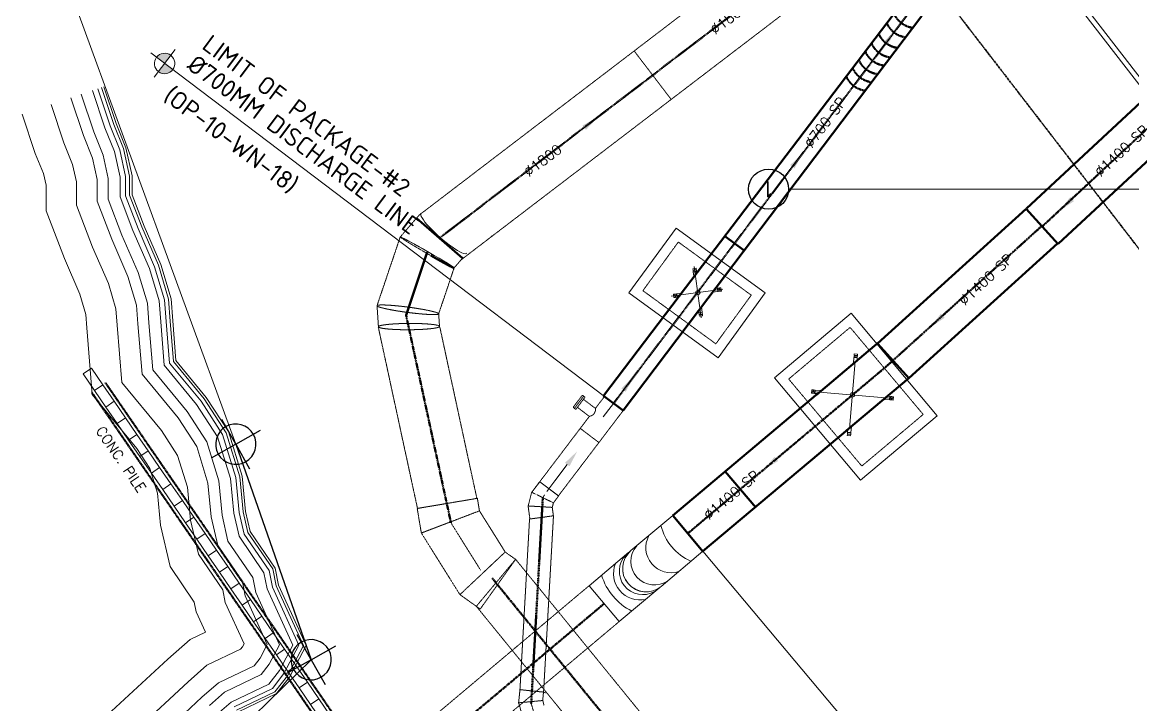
# Model space of a CAD drawing. Header units: inches. Extents: x 0 to 235202, y 0 to 184293.
# Drawn here: x 105943 to 139176, y 105521 to 125933 of the extents above; entities that cross this region are included whole.
import ezdxf
from ezdxf.enums import TextEntityAlignment as Align

# ---------------------------------------------------------------- set-up
doc = ezdxf.new("R2010")
doc.units = ezdxf.units.IN
doc.header["$MEASUREMENT"] = 0
for name, pattern in [('CENTER', [2, 1.25, -0.25, 0.25, -0.25]), ('CENTER2', [1.125, 0.75, -0.125, 0.125, -0.125]), ('HIDDEN', [0.375, 0.25, -0.125]), ('PHANTOM2', [1.25, 0.625, -0.125, 0.125, -0.125, 0.125, -0.125])]:
    doc.linetypes.add(name, pattern=pattern)
for name, color, linetype, lineweight in [('.5', 8, 'Continuous', 0), ('DIM', 251, 'Continuous', 0), ('hid', 8, 'HIDDEN', 0)]:
    doc.layers.add(name, color=color, linetype=linetype, lineweight=lineweight)
for name, color, linetype in [('EDGE OF CHANNEL', 240, 'Continuous'), ('GRID_TXT45', 4, 'Continuous'), ('M-X-BKGD', 8, 'Continuous'), ('PV-13AEE3', 7, 'Continuous'), ('WINDOW ELEV', 3, 'Continuous')]:
    doc.layers.add(name, color=color, linetype=linetype)
doc.styles.add('ISO', font='isocpeur.ttf')
doc.styles.add('SIMPLEX', font='simplex.shx')
doc.styles.get("Standard").update_dxf_attribs({"font": 'arial.ttf'})
doc.linetypes.add('FENCE_LINE', pattern='A,0.5,-0.1,["X",Standard,S=0.1,R=0,X=-0.02,Y=-0.05],-0.1', length=0.7)

# ---------------------------------------------------------------- blocks, each defined once
blk = doc.blocks.new('FLOOR PLAN REV 2')
at = {"layer": 'DIM'}
h = blk.add_hatch(color=8, dxfattribs=at)
edge = h.paths.add_edge_path()
edge.add_line((35974, 224343), (35730, 224527))
edge.add_line((35730, 224527), (35546, 224283))
edge.add_ellipse((35730, 224527), major_axis=(184, 244), ratio=1, start_angle=179.9981, end_angle=269.9981)
edge = h.paths.add_edge_path()
edge.add_ellipse((35730, 224527), major_axis=(184, 244), ratio=1, start_angle=0.0038, end_angle=90.0038)
edge.add_line((35487, 224711), (35730, 224527))
edge.add_line((35730, 224527), (35915, 224771))
at = {"layer": '.5', "color": 8, "linetype": 'CENTER', "ltscale": 10}
blk.add_line((118917, 220768), (54403, 220768), dxfattribs=at)
at = {"color": 8, "extrusion": (-2.00606e-06, 4.08641e-06, 1)}
for p, q in [((37860, 213141, 0), (37445, 213883, 0)), ((37860, 213141, 0), (37445, 213883, 0)), ((37860, 213141, 0), (38602, 213556, 0)), ((37860, 213141, 0), (38602, 213556, 0)), ((37860, 213141, 0), (37118, 212727, 0)), ((37860, 213141, 0), (37118, 212727, 0)), ((37860, 213141, 0), (38274, 212400, 0)), ((37860, 213141, 0), (38274, 212400, 0)), ((40115, 206695, 0), (39701, 207436, 0)), ((40115, 206695, 0), (39701, 207436, 0)), ((40115, 206695, 0), (40857, 207109, 0)), ((40115, 206695, 0), (40857, 207109, 0)), ((40115, 206695, 0), (39374, 206280, 0)), ((40115, 206695, 0), (39374, 206280, 0)), ((40115, 206695, 0), (40530, 205953, 0)), ((40115, 206695, 0), (40530, 205953, 0))]:
    blk.add_line(p, q, dxfattribs=at)
at = {"color": 8}
blk.add_circle((53803, 220768), 600, dxfattribs=at)
at = {"color": 8, "extrusion": (-2.00606e-06, 4.08641e-06, 1)}
for centre in [(37860, 213141, 0), (37860, 213141, 0), (40115, 206695, 0), (40115, 206695, 0)]:
    blk.add_ellipse(centre, major_axis=(526, 294, 0), ratio=1, start_param=3.141595, end_param=9.42478, dxfattribs=at)
at = {"layer": 'DIM', "color": 8, "linetype": 'CENTER2', "lineweight": 35, "ltscale": 30}
blk.add_line((87951, 189090), (44545, 245347), dxfattribs=at)
at = {"layer": 'DIM', "color": 8, "linetype": 'Continuous', "ltscale": 25}
blk.add_line((95241, 184798), (56488, 235024), dxfattribs=at)
at = {"layer": 'DIM', "color": 8, "linetype": 'FENCE_LINE', "ltscale": 25}
blk.add_line((95051, 184798), (56370, 234933), dxfattribs=at)
at = {"layer": 'DIM', "color": 8, "linetype": 'HIDDEN', "ltscale": 10}
for p, q in [((43344, 219990), (56043, 229679)), ((44602, 218655), (57248, 228304)), ((49781, 224901), (50888, 223451)), ((42780, 219338), (43344, 219990)), ((42780, 219338), (43265, 219898)), ((42086, 217283), (42780, 219338)), ((42780, 219338), (42780, 219338)), ((42780, 219338), (42780, 219338)), ((51102, 219187), (50042, 217732)), ((53284, 217598), (51102, 219187)), ((44394, 218415), (44644, 218704)), ((43931, 217040), (44394, 218415)), ((44394, 218415), (44602, 218655)), ((44394, 218415), (44394, 218415)), ((44394, 218415), (44394, 218415)), ((50042, 217732), (52224, 216143)), ((52224, 216143), (53284, 217598)), ((42128, 216653), (42087, 217280)), ((42128, 216653), (42087, 217280)), ((42093, 217271), (42089, 217274)), ((42093, 217271), (42089, 217274)), ((42097, 217267), (42093, 217271)), ((42096, 217267), (42093, 217271)), ((42901, 217254), (42900, 217254)), ((42901, 217254), (42900, 217254)), ((43115, 217068), (43116, 217068)), ((43116, 217068), (43116, 217068)), ((43930, 217039), (43930, 217041)), ((43930, 217039), (43931, 217040)), ((43955, 216664), (43931, 217042)), ((43955, 216664), (43931, 217042)), ((42934, 216751), (42934, 216751)), ((42123, 216645), (43297, 211219)), ((42135, 216642), (42135, 216642)), ((42135, 216642), (42135, 216642)), ((43149, 216565), (43149, 216565)), ((43149, 216565), (43149, 216565)), ((43955, 216664), (43955, 216664)), ((43955, 216664), (43955, 216664)), ((43961, 216663), (44836, 212616)), ((56242, 216634), (54404, 215089)), ((58429, 214031), (56242, 216634)), ((54404, 215089), (56592, 212487)), ((48231, 214607), (47953, 214241)), ((48271, 214577), (47993, 214211)), ((48311, 214547), (48033, 214180)), ((48231, 214607), (48311, 214547)), ((48263, 214483), (48621, 214211)), ((48893, 214569), (48621, 214211)), ((48893, 214569), (49451, 214146)), ((49451, 214146), (48893, 214569)), ((47953, 214241), (48033, 214180)), ((48081, 214244), (48439, 213972)), ((48725, 213190), (49451, 214146)), ((56592, 212487), (58429, 214031)), ((48439, 213972), (48167, 213614)), ((48167, 213614), (46955, 212017)), ((48167, 213614), (48725, 213190)), ((48725, 213190), (47510, 211591)), ((44836, 212616), (45074, 211518)), ((46714, 211704), (46607, 211294)), ((46714, 211704), (46953, 212019)), ((47365, 211387), (46714, 211704)), ((46957, 212016), (46719, 211702)), ((47518, 211589), (46953, 212019)), ((47518, 211589), (46953, 212019)), ((46957, 212016), (47515, 211592)), ((43288, 211219), (44686, 211454)), ((44188, 211370), (43288, 211219)), ((44686, 211454), (45088, 211522)), ((45151, 211147), (45088, 211522)), ((45088, 211522), (45151, 211147)), ((45088, 211522), (45151, 211147)), ((47365, 211387), (47329, 211251)), ((47518, 211589), (47365, 211387)), ((43288, 211219), (43412, 210485)), ((45151, 211147), (43412, 210485)), ((45151, 211147), (44282, 210816)), ((45151, 211147), (44282, 210816)), ((45921, 209917), (45151, 211147)), ((45151, 211147), (45921, 209917)), ((45151, 211147), (45326, 210867)), ((46660, 210903), (46607, 211294)), ((47329, 211251), (46607, 211294)), ((47363, 210999), (47329, 211251)), ((44281, 210816), (43412, 210485)), ((44281, 210816), (43412, 210485)), ((44298, 210790), (45186, 209372)), ((45393, 210759), (45921, 209917)), ((46363, 205800), (46650, 210904)), ((46660, 210903), (47368, 211000)), ((47070, 205737), (47366, 211000)), ((44365, 208963), (43412, 210485)), ((45921, 209917), (44567, 208642)), ((45057, 208293), (46233, 209698)), ((45589, 209605), (45921, 209917)), ((45589, 209605), (45921, 209917)), ((46231, 209696), (45921, 209917)), ((46233, 209698), (51287, 203497)), ((46231, 209696), (45173, 208210)), ((45589, 209605), (45244, 209280)), ((45589, 209605), (45244, 209280)), ((48432, 208909), (32855, 195816)), ((44566, 208642), (44365, 208963)), ((45057, 208293), (44567, 208642)), ((45056, 208294), (49892, 202360)), ((45057, 208293), (45173, 208210)), ((49333, 207837), (33583, 194598)), ((46363, 205800), (46322, 205407)), ((47068, 205727), (46363, 205800)), ((47068, 205727), (46363, 205800)), ((47068, 205727), (47042, 205475)), ((47070, 205737), (47132, 205699)), ((47042, 205475), (46322, 205407)), ((46322, 205407), (46443, 205001)), ((46700, 205382), (46776, 205128)), ((47042, 205475), (47083, 205339))]:
    blk.add_line(p, q, dxfattribs=at)
at = {"layer": 'DIM', "color": 8, "linetype": 'PHANTOM2', "lineweight": 50, "ltscale": 20}
for p, q in [((43975, 219323), (56596, 228954)), ((58098, 226174), (49163, 214364)), ((61987, 219648), (66055, 223436)), ((61977, 219665), (57332, 215471)), ((42955, 217001), (44298, 210790)), ((57332, 215471), (51387, 210474)), ((46700, 205382), (47047, 211547)), ((45535, 209130), (61692, 189304)), ((48883, 208373), (32515, 194615))]:
    blk.add_line(p, q, dxfattribs=at)
at = {"layer": 'DIM', "color": 8, "linetype": 'FENCE_LINE', "ltscale": 20, "extrusion": (-2.00606e-06, 4.08641e-06, 1)}
blk.add_line((32470, 227881, 0), (37860, 213141, 0), dxfattribs=at)
at = {"layer": 'DIM', "color": 8, "lineweight": 50}
for p, q in [((57875, 226449), (51131, 217571)), ((58386, 225956), (51710, 217132)), ((61525, 220187), (65934, 224293)), ((62470, 219128), (66539, 222917)), ((61514, 220177), (57061, 216156)), ((61514, 220177), (62465, 219124)), ((43265, 219898), (43955, 219301)), ((43265, 219898), (43955, 219301)), ((53070, 218931), (52496, 219367)), ((43955, 219301), (44644, 218704)), ((43955, 219301), (44644, 218704)), ((62452, 219138), (57999, 215117)), ((42955, 217001), (43589, 218881)), ((43695, 218783), (43695, 218783)), ((43695, 218783), (43695, 218783)), ((51131, 217571), (48866, 214590)), ((51710, 217132), (49451, 214146)), ((57098, 216189), (55232, 214621)), ((57061, 216156), (58012, 215103)), ((57999, 215117), (56133, 213549)), ((49451, 214146), (48866, 214590)), ((55272, 214654), (50936, 211010)), ((56173, 213582), (51837, 209938)), ((53419, 211243), (52506, 212329)), ((53419, 211243), (52506, 212329)), ((50936, 211010), (51849, 209924))]:
    blk.add_line(p, q, dxfattribs=at)
at = {"layer": 'DIM', "color": 8}
for p, q in [((35316, 224840), (36144, 224214)), ((35417, 224113), (36044, 224941)), ((62470, 219129), (61503, 220167)), ((51036, 219606), (49623, 217666)), ((53703, 217663), (51036, 219606)), ((43955, 219301), (43955, 219301)), ((43955, 219301), (43955, 219301)), ((43479, 218970), (43479, 218970)), ((43480, 218969), (43480, 218969)), ((49623, 217666), (52290, 215723)), ((52290, 215723), (53703, 217663)), ((56278, 217056), (53982, 215126)), ((58852, 213994), (56278, 217056)), ((53982, 215126), (56555, 212064)), ((56555, 212064), (58852, 213994))]:
    blk.add_line(p, q, dxfattribs=at)
at = {"layer": 'DIM', "color": 8, "linetype": 'Continuous'}
for p, q in [((48893, 214569), (36144, 224214)), ((33572, 223716), (33942, 222605)), ((33727, 223768), (34096, 222662)), ((33841, 223806), (34209, 222703)), ((33911, 223829), (34278, 222729)), ((32923, 223500), (33300, 222368)), ((33234, 223604), (33608, 222482)), ((31469, 223015), (31861, 221837)), ((32331, 223303), (32715, 222152)), ((34096, 222662), (34387, 221944)), ((34209, 222703), (34502, 221979)), ((34278, 222729), (34573, 222001)), ((33300, 222368), (33574, 221692)), ((33608, 222482), (33889, 221789)), ((33942, 222605), (34230, 221895)), ((32715, 222152), (32976, 221506)), ((34573, 222001), (34755, 221169)), ((31861, 221837), (32105, 221236)), ((33574, 221692), (33714, 221056)), ((33889, 221789), (34042, 221091)), ((34230, 221895), (34398, 221130)), ((34387, 221944), (34562, 221148)), ((34502, 221979), (34682, 221161)), ((32976, 221506), (33090, 220988)), ((32105, 221236), (32181, 220890)), ((33714, 221056), (33714, 220408)), ((34042, 221091), (34042, 220469)), ((34398, 221130), (34398, 220535)), ((34562, 221148), (34562, 220566)), ((34682, 221161), (34682, 220588)), ((34755, 221169), (34755, 220601)), ((32181, 220890), (32181, 220124)), ((33090, 220988), (33090, 220293)), ((33714, 220408), (34150, 219271)), ((34042, 220469), (34454, 219395)), ((34398, 220535), (34783, 219530)), ((34562, 220566), (34935, 219592)), ((34682, 220588), (35047, 219637)), ((34755, 220601), (35115, 219665)), ((32181, 220124), (32731, 218691)), ((33090, 220293), (33573, 219035)), ((34454, 219395), (34943, 218271)), ((34783, 219530), (35277, 218393)), ((34935, 219592), (35431, 218450)), ((35047, 219637), (35545, 218491)), ((35115, 219665), (35614, 218516)), ((53070, 218931), (52496, 219367)), ((33573, 219035), (34047, 217944)), ((34150, 219271), (34634, 218158)), ((32731, 218691), (33192, 217631)), ((35277, 218393), (35567, 217426)), ((35431, 218450), (35729, 217457)), ((35545, 218491), (35848, 217479)), ((35614, 218516), (35921, 217492)), ((51635, 218402), (51536, 218389)), ((51536, 218389), (51541, 218349)), ((51541, 218349), (51640, 218363)), ((51642, 218352), (51543, 218338)), ((51555, 218351), (51557, 218340)), ((51788, 216915), (51577, 218459)), ((51630, 218350), (51628, 218361)), ((51640, 218363), (51635, 218402)), ((51647, 218312), (51642, 218352)), ((34634, 218158), (34891, 217301)), ((34943, 218271), (35215, 217361)), ((51543, 218338), (51548, 218298)), ((51548, 218298), (51647, 218312)), ((51649, 218298), (51550, 218284)), ((51573, 218119), (51550, 218284)), ((51562, 218300), (51564, 218286)), ((51637, 218296), (51635, 218310)), ((51658, 218231), (51649, 218298)), ((34047, 217944), (34274, 217186)), ((50884, 217564), (52438, 217777)), ((52121, 217683), (52287, 217706)), ((52207, 217795), (52273, 217805)), ((52287, 217706), (52273, 217805)), ((52289, 217793), (52275, 217791)), ((52285, 217718), (52299, 217720)), ((52327, 217812), (52287, 217806)), ((52287, 217806), (52301, 217707)), ((52301, 217707), (52340, 217713)), ((52340, 217713), (52327, 217812)), ((52340, 217800), (52329, 217798)), ((52378, 217819), (52338, 217813)), ((52338, 217813), (52351, 217714)), ((52339, 217725), (52350, 217727)), ((52351, 217714), (52391, 217720)), ((52391, 217720), (52378, 217819)), ((33192, 217631), (33375, 217019)), ((35215, 217361), (35261, 216770)), ((35567, 217426), (35615, 216798)), ((35729, 217457), (35779, 216811)), ((35848, 217479), (35899, 216820)), ((35921, 217492), (35972, 216826)), ((50956, 217624), (50996, 217630)), ((50970, 217525), (50956, 217624)), ((51009, 217530), (50970, 217525)), ((50996, 217630), (51009, 217530)), ((50998, 217616), (51009, 217617)), ((51007, 217631), (51047, 217636)), ((51020, 217532), (51007, 217631)), ((51019, 217544), (51008, 217543)), ((51060, 217537), (51020, 217532)), ((51047, 217636), (51060, 217537)), ((51049, 217623), (51062, 217625)), ((51072, 217551), (51059, 217550)), ((51226, 217661), (51060, 217638)), ((51074, 217539), (51060, 217638)), ((51141, 217548), (51074, 217539)), ((33375, 217019), (33406, 216625)), ((34274, 217186), (34312, 216696)), ((34891, 217301), (34933, 216745)), ((51707, 217137), (51717, 217070)), ((51816, 217084), (51717, 217070)), ((51718, 217057), (51818, 217070)), ((51724, 217017), (51718, 217057)), ((51823, 217030), (51724, 217017)), ((51725, 217006), (51824, 217019)), ((51732, 217058), (51730, 217072)), ((51739, 217008), (51738, 217019)), ((51793, 217250), (51816, 217084)), ((51803, 217082), (51805, 217068)), ((51811, 217029), (51812, 217018)), ((51818, 217070), (51823, 217030)), ((51824, 217019), (51830, 216979)), ((34312, 216696), (34448, 214990)), ((34933, 216745), (35054, 215236)), ((35261, 216770), (35373, 215365)), ((35615, 216798), (35719, 215505)), ((35779, 216811), (35878, 215569)), ((35899, 216820), (35995, 215617)), ((35972, 216826), (36066, 215646)), ((51731, 216966), (51725, 217006)), ((51830, 216979), (51731, 216966)), ((33406, 216625), (33565, 214632)), ((56343, 215567), (56358, 215734)), ((56457, 215725), (56358, 215734)), ((56362, 215788), (56359, 215748)), ((56359, 215748), (56458, 215739)), ((56462, 215779), (56362, 215788)), ((56367, 215839), (56363, 215799)), ((56363, 215799), (56463, 215791)), ((56466, 215831), (56367, 215839)), ((56373, 215747), (56371, 215733)), ((56377, 215798), (56376, 215787)), ((56445, 215727), (56446, 215740)), ((56450, 215780), (56451, 215792)), ((56451, 215658), (56457, 215725)), ((56458, 215739), (56462, 215779)), ((56463, 215791), (56466, 215831)), ((35373, 215365), (36401, 214119)), ((35719, 215505), (36688, 214330)), ((35878, 215569), (36821, 214427)), ((35995, 215617), (36918, 214498)), ((36066, 215646), (36977, 214542)), ((56225, 213613), (56397, 215613)), ((35054, 215236), (36136, 213925)), ((34448, 214990), (35632, 213555)), ((55086, 214669), (55095, 214769)), ((57534, 214509), (55091, 214719)), ((55095, 214769), (55135, 214765)), ((55135, 214765), (55126, 214666)), ((55134, 214752), (55145, 214751)), ((55138, 214665), (55146, 214764)), ((55146, 214764), (55186, 214761)), ((55186, 214761), (55178, 214661)), ((55185, 214747), (55199, 214746)), ((55191, 214660), (55200, 214760)), ((55367, 214745), (55200, 214760)), ((33565, 214632), (34898, 213017)), ((36821, 214427), (37466, 213434)), ((36918, 214498), (37575, 213485)), ((36977, 214542), (37643, 213517)), ((55126, 214666), (55086, 214669)), ((55139, 214677), (55127, 214678)), ((55178, 214661), (55138, 214665)), ((55193, 214672), (55179, 214674)), ((55259, 214654), (55191, 214660)), ((57258, 214482), (57425, 214468)), ((57366, 214574), (57433, 214568)), ((57425, 214468), (57433, 214568)), ((57426, 214480), (57440, 214479)), ((57446, 214553), (57432, 214554)), ((57447, 214567), (57439, 214467)), ((57439, 214467), (57479, 214464)), ((57487, 214563), (57447, 214567)), ((57479, 214464), (57487, 214563)), ((57480, 214476), (57491, 214475)), ((57497, 214548), (57486, 214549)), ((57498, 214562), (57490, 214463)), ((57490, 214463), (57530, 214459)), ((57538, 214559), (57498, 214562)), ((57530, 214459), (57538, 214559)), ((36401, 214119), (36990, 213212)), ((36688, 214330), (37315, 213364)), ((36136, 213925), (36690, 213072)), ((35632, 213555), (36119, 212805)), ((37315, 213364), (37701, 212111)), ((37466, 213434), (37862, 212143)), ((37575, 213485), (37981, 212166)), ((37643, 213517), (38053, 212181)), ((56157, 213396), (56160, 213436)), ((56256, 213387), (56157, 213396)), ((56160, 213436), (56260, 213427)), ((56161, 213447), (56164, 213487)), ((56261, 213438), (56161, 213447)), ((56164, 213487), (56264, 213478)), ((56171, 213568), (56166, 213501)), ((56265, 213492), (56166, 213501)), ((56174, 213435), (56175, 213446)), ((56178, 213486), (56179, 213500)), ((56248, 213439), (56247, 213428)), ((56253, 213493), (56252, 213480)), ((56260, 213427), (56256, 213387)), ((56264, 213478), (56261, 213438)), ((56280, 213659), (56265, 213492)), ((36690, 213072), (37026, 211976)), ((36990, 213212), (37350, 212041)), ((34898, 213017), (35288, 212417)), ((36119, 212805), (36412, 211854)), ((35288, 212417), (35516, 211676)), ((37350, 212041), (37448, 211017)), ((37701, 212111), (37799, 211074)), ((37862, 212143), (37962, 211100)), ((37981, 212166), (38081, 211119)), ((38053, 212181), (38153, 211131)), ((36412, 211854), (36506, 210864)), ((37026, 211976), (37123, 210964)), ((47515, 211592), (46957, 212016)), ((35516, 211676), (35607, 210718)), ((37799, 211074), (37958, 210388)), ((37962, 211100), (38111, 210454)), ((38081, 211119), (38223, 210503)), ((38153, 211131), (38291, 210533)), ((35607, 210718), (35891, 209484)), ((36506, 210864), (36739, 209854)), ((37123, 210964), (37320, 210109)), ((37448, 211017), (37626, 210243)), ((37958, 210388), (38700, 209297)), ((38111, 210454), (38855, 209362)), ((38223, 210503), (38968, 209409)), ((38291, 210533), (39037, 209438)), ((37320, 210109), (38057, 209027)), ((37626, 210243), (38366, 209157)), ((36739, 209854), (37470, 208781)), ((51839, 209940), (62395, 197381)), ((35891, 209484), (36615, 208421)), ((38968, 209409), (39069, 208903)), ((39037, 209438), (39139, 208925)), ((38366, 209157), (38456, 208704)), ((38700, 209297), (38797, 208814)), ((38855, 209362), (38954, 208865)), ((37470, 208781), (37544, 208409)), ((38057, 209027), (38142, 208603)), ((38456, 208704), (39169, 207144)), ((38797, 208814), (39565, 207133)), ((38954, 208865), (39748, 207127)), ((39069, 208903), (39882, 207123)), ((39139, 208925), (39964, 207121)), ((36615, 208421), (36674, 208128)), ((37544, 208409), (38108, 207175)), ((38142, 208603), (38803, 207155)), ((36674, 208128), (36953, 207517)), ((36953, 207517), (36490, 207296)), ((36490, 207296), (35822, 206711)), ((38060, 207084), (38005, 207013)), ((38108, 207175), (38060, 207084)), ((38803, 207155), (38586, 206745)), ((39169, 207144), (38863, 206566)), ((39565, 207133), (39163, 206372)), ((39748, 207127), (39301, 206283)), ((39882, 207123), (39403, 206218)), ((39964, 207121), (39465, 206177)), ((35822, 206711), (34141, 205152)), ((38005, 207013), (36995, 206530)), ((38586, 206745), (38407, 206514)), ((36995, 206530), (36431, 206035)), ((38407, 206514), (37342, 206004)), ((38863, 206566), (38619, 206252)), ((38619, 206252), (37524, 205728)), ((39163, 206372), (38848, 205967)), ((39301, 206283), (38954, 205836)), ((39403, 206218), (39031, 205740)), ((39465, 206177), (39079, 205681)), ((36431, 206035), (34880, 204598)), ((37342, 206004), (36848, 205572)), ((37524, 205728), (37068, 205328)), ((38848, 205967), (37722, 205428)), ((38954, 205836), (37813, 205290)), ((39031, 205740), (37880, 205189)), ((36848, 205572), (35387, 204218)), ((37722, 205428), (37306, 205064)), ((39079, 205681), (37920, 205127))]:
    blk.add_line(p, q, dxfattribs=at)
at = {"layer": 'DIM', "color": 8, "linetype": 'HIDDEN', "lineweight": 50, "ltscale": 20}
for p, q in [((33550, 214691), (51345, 188830)), ((33962, 214974), (51757, 189113))]:
    blk.add_line(p, q, dxfattribs=at)
at = {"layer": 'DIM', "color": 8, "linetype": 'PHANTOM2', "lineweight": 50, "ltscale": 20}
for centre in [(58208, 226299), (57992, 226015), (57750, 225697), (57534, 225413), (57348, 225168), (56971, 224672), (57155, 224913), (56780, 224420)]:
    blk.add_arc(centre, 710, 202.8135, 262.7444, dxfattribs=at)
at = {"layer": 'DIM', "color": 8, "linetype": 'HIDDEN', "ltscale": 10}
for centre, radius, start, end in [((48409, 214184), 214, 278.3013, 7.2566), ((47376, 211425), 341, 142.7789, 176.7789)]:
    blk.add_arc(centre, radius, start, end, dxfattribs=at)
at = {"layer": 'DIM', "color": 8}
blk.add_ellipse((35730, 224527), major_axis=(184, 244), ratio=1, start_param=4.712383, end_param=10.995568, dxfattribs=at)
at = {"layer": 'DIM', "color": 8, "linetype": 'Continuous'}
blk.add_ellipse((44085, 219450), major_axis=(-688, 599), ratio=0.183731, start_param=0, end_param=3.141593, dxfattribs=at)
at = {"layer": 'DIM', "color": 8, "linetype": 'HIDDEN', "ltscale": 10}
for centre, major_axis, ratio, start_param, end_param in [((43587, 218876), (-807, 461), 0.029946, -1.419831, 0.150966), ((43587, 218877), (-807, 461), 0.029948, 0.005883, 0.150977), ((43586, 218877), (-807, 461), 0.029948, 0.005883, 0.150977), ((43587, 218877), (-807, 461), 0.029948, -1.419819, 0.005883), ((43587, 218877), (-807, 461), 0.029948, -1.419819, 0.005883), ((43587, 218876), (-807, 461), 0.02995, 3.146128, 3.292583), ((43587, 218876), (-807, 461), 0.029948, 3.147476, 3.29257), ((43008, 217161), (-922, 121), 0.085164, -1.44255, 0.051959), ((43008, 217161), (-922, 121), 0.085164, -1.44255, 0.051959), ((43009, 217161), (-922, 121), 0.085161, -1.442556, 0.016867), ((43009, 217161), (-922, 121), 0.085161, -1.442556, 0.016867), ((43008, 217161), (-922, 121), 0.085161, 0.016867, 0.12824), ((43009, 217161), (-922, 121), 0.085161, 0.016867, 0.12824), ((43008, 217161), (-922, 121), 0.085164, 0.051959, 0.093055), ((43008, 217161), (-922, 121), 0.085164, 0.051959, 0.093055), ((42248, 214908), (-159, 2366), 0.042718, -0.042321, -0.007129), ((42248, 214908), (-159, 2366), 0.042718, -0.042321, -0.007129), ((42248, 214908), (-159, 2366), 0.042718, -0.077514, -0.04254), ((42248, 214908), (-159, 2366), 0.042718, -0.077514, -0.04254), ((43009, 217161), (-922, 121), 0.085161, 0.12846, 1.699037), ((43008, 217161), (-922, 121), 0.085164, 0.163439, 1.699043), ((43009, 217161), (-922, 121), 0.085167, 4.304062, 4.840639), ((43009, 217161), (-922, 121), 0.085164, 4.304058, 4.840622), ((43009, 217161), (-922, 121), 0.085167, 4.304062, 4.840639), ((43008, 217161), (-922, 121), 0.085164, 4.304058, 4.840622), ((43009, 217161), (-922, 121), 0.085167, 1.699046, 2.235623), ((43009, 217161), (-922, 121), 0.085164, 1.699056, 2.23562), ((43008, 217161), (-922, 121), 0.085167, 1.699046, 2.235623), ((43008, 217161), (-922, 121), 0.085164, 1.699056, 2.23562), ((43009, 217161), (-922, 121), 0.085164, 3.270058, 4.304058), ((43009, 217161), (-922, 121), 0.085167, 3.270062, 4.304062), ((43009, 217161), (-922, 121), 0.085164, 3.270058, 4.304058), ((43009, 217161), (-922, 121), 0.085167, 3.270062, 4.304062), ((43009, 217161), (-922, 121), 0.085167, 2.235623, 3.158429), ((43008, 217161), (-922, 121), 0.085164, 2.23562, 3.153476), ((43008, 217161), (-922, 121), 0.085167, 2.235623, 3.158429), ((43009, 217161), (-922, 121), 0.085164, 2.23562, 3.153476), ((43009, 217161), (-922, 121), 0.085164, 3.153476, 3.269839), ((43009, 217161), (-922, 121), 0.085167, 3.158429, 3.269842), ((43042, 216658), (-914, -5), 0.10343, -1.433939, 0.02509), ((43042, 216658), (-914, -5), 0.10343, -1.433939, 0.02509), ((43054, 216658), (-926, -5), 0.10213, -1.428199, -0.017687), ((43054, 216658), (-926, -5), 0.10213, -1.428199, -0.017687), ((43042, 216658), (-914, -5), 0.10343, -1.446775, -1.433939), ((43041, 216658), (-914, -5), 0.10343, -1.446775, -1.433939), ((43030, 216658), (-926, -5), 0.10213, 3.403166, 4.828451), ((43030, 216658), (-926, -5), 0.10213, 3.403166, 4.828451), ((43042, 216658), (-914, -5), 0.10343, -1.453196, -1.446775), ((43042, 216658), (-914, -5), 0.103433, 3.419617, 4.829992), ((43042, 216658), (-914, -5), 0.103433, 3.419617, 4.829992), ((43042, 216658), (-914, -5), 0.103433, 3.403381, 3.419617), ((43041, 216658), (-914, -5), 0.103433, 3.403381, 3.419617), ((43040, 216720), (-915, 57), 0.094923, 3.265716, 3.411008), ((43042, 216658), (-914, -5), 0.103433, 3.259415, 3.403381), ((43040, 216720), (-915, 57), 0.094923, 3.265716, 3.411008), ((43042, 216658), (-914, -5), 0.103433, 3.259415, 3.403381), ((43054, 216658), (-926, -5), 0.10213, -0.017687, 0.116062), ((43054, 216658), (-926, -5), 0.10213, -0.017687, 0.116062), ((43042, 216658), (-914, -5), 0.10343, 0.02509, 0.117601), ((43041, 216658), (-914, -5), 0.10343, 0.02509, 0.117601), ((43042, 216658), (-914, -5), 0.10343, 0.11782, 1.688397), ((43041, 216658), (-914, -5), 0.10343, 0.11782, 1.688397), ((43054, 216658), (-926, -5), 0.10213, 0.116062, 1.660324), ((43054, 216658), (-926, -5), 0.10213, 0.116062, 1.660324), ((43030, 216658), (-926, -5), 0.10213, 1.686859, 3.112145), ((43030, 216658), (-926, -5), 0.10213, 1.686859, 3.112145), ((43042, 216658), (-914, -5), 0.103433, 1.6884, 3.150794), ((43041, 216658), (-914, -5), 0.103433, 1.6884, 3.150794), ((43042, 216658), (-914, -5), 0.103433, 3.150794, 3.259196), ((43042, 216658), (-914, -5), 0.103433, 3.150794, 3.259196), ((43040, 216720), (-915, 57), 0.094923, 3.131748, 3.265497), ((43040, 216720), (-915, 57), 0.094923, 3.131748, 3.265497), ((43040, 216720), (-915, 57), 0.094923, 3.119987, 3.131748), ((43040, 216720), (-915, 57), 0.094923, 3.119987, 3.131748)]:
    blk.add_ellipse(centre, major_axis=major_axis, ratio=ratio, start_param=start_param, end_param=end_param, dxfattribs=at)
at = {"layer": 'DIM', "color": 8, "lineweight": 50}
for ratio, start_param, end_param in [(0.02995, 1.721786, 3.146128), (0.029948, 1.721773, 3.147476), (0.02995, 1.721786, 3.146128), (0.029948, 1.721773, 3.147476)]:
    blk.add_ellipse((43587, 218876), major_axis=(-807, 461), ratio=ratio, start_param=start_param, end_param=end_param, dxfattribs=at)
at = {"layer": 'DIM', "color": 8, "linetype": 'HIDDEN', "ltscale": 10}
for points, knots in [([(43694, 218782), (43688, 218786), (43681, 218789), (43669, 218797), (43662, 218800), (43643, 218811), (43630, 218819), (43604, 218833), (43591, 218841), (43565, 218856), (43551, 218864), (43525, 218879), (43511, 218887), (43485, 218902), (43472, 218910), (43445, 218925), (43432, 218933), (43405, 218948), (43392, 218956), (43366, 218971), (43353, 218978), (43327, 218993), (43315, 219001), (43289, 219016), (43277, 219023), (43252, 219038), (43240, 219045), (43216, 219059), (43204, 219066), (43181, 219080), (43170, 219086), (43147, 219100), (43137, 219106), (43115, 219119), (43105, 219125), (43085, 219137), (43075, 219143), (43055, 219155), (43046, 219161), (43027, 219173), (43018, 219178), (42999, 219189), (42990, 219195), (42973, 219206), (42965, 219211), (42948, 219221), (42940, 219226), (42924, 219236), (42917, 219241), (42902, 219250), (42895, 219255), (42882, 219263), (42875, 219267), (42863, 219275), (42857, 219279), (42846, 219286), (42841, 219290), (42831, 219296), (42827, 219300), (42818, 219305), (42814, 219308), (42807, 219313), (42804, 219316), (42798, 219320), (42795, 219322), (42791, 219326), (42789, 219328), (42787, 219329)], [0, 0, 0, 0, 21.918488, 21.918488, 43.836977, 43.836977, 87.673954, 87.673954, 131.510931, 131.510931, 175.347907, 175.347907, 219.184884, 219.184884, 263.021861, 263.021861, 306.858838, 306.858838, 350.695815, 350.695815, 394.532792, 394.532792, 438.369768, 438.369768, 482.206745, 482.206745, 526.043722, 526.043722, 569.880699, 569.880699, 613.717676, 613.717676, 657.554653, 657.554653, 701.391629, 701.391629, 744.297255, 744.297255, 787.20288, 787.20288, 830.108505, 830.108505, 873.014131, 873.014131, 915.919756, 915.919756, 958.825382, 958.825382, 1001.731007, 1001.731007, 1044.636632, 1044.636632, 1087.542258, 1087.542258, 1130.447883, 1130.447883, 1173.353508, 1173.353508, 1216.259134, 1216.259134, 1259.164759, 1259.164759, 1302.070385, 1302.070385, 1344.97601, 1344.97601, 1387.681764, 1387.681764, 1387.681764, 1387.681764]), ([(43694, 218782), (43688, 218786), (43681, 218789), (43669, 218797), (43662, 218800), (43643, 218811), (43630, 218818), (43604, 218833), (43591, 218841), (43565, 218856), (43552, 218863), (43525, 218879), (43512, 218886), (43486, 218901), (43472, 218909), (43446, 218924), (43433, 218932), (43406, 218947), (43393, 218955), (43367, 218970), (43354, 218978), (43329, 218993), (43316, 219000), (43291, 219015), (43278, 219022), (43254, 219036), (43242, 219044), (43218, 219058), (43206, 219065), (43183, 219078), (43172, 219085), (43150, 219098), (43139, 219105), (43117, 219118), (43107, 219124), (43087, 219136), (43077, 219142), (43057, 219154), (43048, 219160), (43029, 219171), (43019, 219177), (43001, 219188), (42992, 219194), (42974, 219205), (42966, 219210), (42949, 219221), (42941, 219226), (42925, 219235), (42917, 219240), (42903, 219250), (42896, 219254), (42882, 219263), (42876, 219267), (42863, 219275), (42857, 219279), (42846, 219286), (42841, 219290), (42831, 219296), (42827, 219299), (42818, 219305), (42814, 219308), (42807, 219313), (42804, 219316), (42798, 219320), (42795, 219322), (42790, 219326), (42788, 219328), (42787, 219329)], [0, 0, 0, 0, 21.80844, 21.80844, 43.61688, 43.61688, 87.233761, 87.233761, 130.850641, 130.850641, 174.467521, 174.467521, 218.084402, 218.084402, 261.701282, 261.701282, 305.318162, 305.318162, 348.935043, 348.935043, 392.551923, 392.551923, 436.168803, 436.168803, 479.785684, 479.785684, 523.402564, 523.402564, 567.019444, 567.019444, 610.636325, 610.636325, 654.253205, 654.253205, 697.870085, 697.870085, 740.995976, 740.995976, 784.121867, 784.121867, 827.247758, 827.247758, 870.373649, 870.373649, 913.49954, 913.49954, 956.625431, 956.625431, 999.751322, 999.751322, 1042.877213, 1042.877213, 1086.003104, 1086.003104, 1129.128995, 1129.128995, 1172.254886, 1172.254886, 1215.380777, 1215.380777, 1258.506668, 1258.506668, 1301.632558, 1301.632558, 1344.758449, 1344.758449, 1387.684469, 1387.684469, 1387.684469, 1387.684469])]:
    blk.add_open_spline(points, degree=3, knots=knots, dxfattribs=at)
at = {"layer": 'EDGE OF CHANNEL', "color": 8, "extrusion": (-2.00606e-06, 4.08641e-06, 1)}
for p, q in [((37860, 213141, 0), (40115, 206695, 0)), ((40115, 206695, 0), (35967, 202657, 0))]:
    blk.add_line(p, q, dxfattribs=at)
at = {"layer": 'hid', "color": 8, "linetype": 'Continuous'}
for p, q in [((33539, 215412), (33292, 215242)), ((33880, 214918), (33539, 215412)), ((33292, 215242), (33632, 214748)), ((33632, 214748), (33880, 214918)), ((33880, 214918), (33632, 214748)), ((33632, 214748), (33973, 214253)), ((34220, 214423), (33880, 214918)), ((33973, 214253), (34220, 214423)), ((34220, 214423), (33973, 214253)), ((34560, 213929), (34220, 214423)), ((33973, 214253), (34313, 213759)), ((34313, 213759), (34560, 213929)), ((34560, 213929), (34313, 213759)), ((34313, 213759), (34653, 213265)), ((34900, 213435), (34560, 213929)), ((34653, 213265), (34900, 213435)), ((34900, 213435), (34653, 213265)), ((35240, 212941), (34900, 213435)), ((34653, 213265), (34993, 212771)), ((34993, 212771), (35240, 212941)), ((35240, 212941), (34993, 212771)), ((34993, 212771), (35333, 212276)), ((35580, 212446), (35240, 212941)), ((35333, 212276), (35580, 212446)), ((35580, 212446), (35333, 212276)), ((35920, 211952), (35580, 212446)), ((35333, 212276), (35673, 211782)), ((35673, 211782), (35920, 211952)), ((35920, 211952), (35673, 211782)), ((35673, 211782), (36013, 211288)), ((36260, 211458), (35920, 211952)), ((36013, 211288), (36260, 211458)), ((36260, 211458), (36013, 211288)), ((36600, 210963), (36260, 211458)), ((36013, 211288), (36353, 210793)), ((36353, 210793), (36600, 210963)), ((36600, 210963), (36353, 210793)), ((36353, 210793), (36693, 210299)), ((36941, 210469), (36600, 210963)), ((50936, 211010), (49684, 209958)), ((51836, 209938), (50936, 211010)), ((51849, 209924), (50936, 211010)), ((36693, 210299), (36941, 210469)), ((36941, 210469), (36693, 210299)), ((37281, 209975), (36941, 210469)), ((36693, 210299), (37034, 209805)), ((37034, 209805), (37281, 209975)), ((37281, 209975), (37034, 209805)), ((37034, 209805), (37374, 209311)), ((37621, 209481), (37281, 209975)), ((49624, 209909), (48433, 208910)), ((50585, 208886), (51836, 209938)), ((37374, 209311), (37621, 209481)), ((37621, 209481), (37374, 209311)), ((37961, 208986), (37621, 209481)), ((37374, 209311), (37714, 208816)), ((37714, 208816), (37961, 208986)), ((37961, 208986), (37714, 208816)), ((37714, 208816), (38054, 208322)), ((38301, 208492), (37961, 208986)), ((48433, 208910), (49333, 207837)), ((49333, 207837), (50549, 208858)), ((38054, 208322), (38301, 208492)), ((38301, 208492), (38054, 208322)), ((38641, 207998), (38301, 208492)), ((38054, 208322), (38394, 207828)), ((38394, 207828), (38641, 207998)), ((38641, 207998), (38394, 207828)), ((38394, 207828), (38734, 207333)), ((38981, 207503), (38641, 207998)), ((38734, 207333), (38981, 207503)), ((38981, 207503), (38734, 207333)), ((39321, 207009), (38981, 207503)), ((38734, 207333), (39074, 206839)), ((39074, 206839), (39321, 207009)), ((39321, 207009), (39074, 206839)), ((39074, 206839), (39414, 206345)), ((39662, 206515), (39321, 207009)), ((39414, 206345), (39662, 206515)), ((39662, 206515), (39414, 206345)), ((40002, 206021), (39662, 206515)), ((39414, 206345), (39754, 205851)), ((39754, 205851), (40002, 206021)), ((40002, 206021), (39754, 205851)), ((39754, 205851), (40095, 205356)), ((40342, 205526), (40002, 206021)), ((40095, 205356), (40342, 205526)), ((40342, 205526), (40095, 205356)), ((40682, 205032), (40342, 205526)), ((40095, 205356), (40435, 204862))]:
    blk.add_line(p, q, dxfattribs=at)
for points in [[(57295, 225113), (56924, 224622), (56688, 224311)], [(48286, 222607), (47796, 222235), (47486, 221998)], [(54513, 221437), (54142, 220946), (53907, 220635)], [(62885, 220471), (63335, 220890), (63621, 221156)], [(59014, 216982), (59464, 217401), (59749, 217667)], [(49462, 214759), (49091, 214268), (48855, 213957)], [(54037, 212702), (54508, 213097), (54807, 213348)], [(47777, 212533), (47406, 212042), (47171, 211731)]]:
    blk.add_lwpolyline(points, dxfattribs=at)
for centre in [(51684, 217673), (56311, 214614)]:
    blk.add_circle(centre, 63.6, dxfattribs=at)
for centre, radius, start, end in [((52103, 211075), 1565, 193.4358, 246.5836), ((50881, 210048), 751, 151.4007, 288.6187), ((50385, 209636), 705, 138.6824, 305.1366), ((50037, 209342), 701, 135.5333, 300.4856), ((50135, 209424), 700, 129.996, 309.996), ((50135, 209422), 700, 130.0263, 310.0263), ((49952, 209271), 790, 157.6933, 282.5093), ((50542, 209768), 1821, 197.5, 242.7025)]:
    blk.add_arc(centre, radius, start, end, dxfattribs=at)
for ratio, start_param, end_param in [(0.02995, 3.292802, 4.863379), (0.029948, 3.292789, 4.863366), (0.02995, 3.292802, 4.863379)]:
    blk.add_ellipse((43587, 218876), major_axis=(-807, 461), ratio=ratio, start_param=start_param, end_param=end_param, dxfattribs=at)
for points in [[(57228, 225163), (57596, 225512), (57361, 225063)], [(48235, 222674), (48684, 222910), (48336, 222541)], [(54447, 221487), (54815, 221835), (54580, 221386)], [(62942, 220410), (62519, 220130), (62828, 220532)], [(59070, 216921), (58648, 216641), (58957, 217043)], [(49395, 214809), (49763, 215158), (49528, 214709)], [(47711, 212583), (48079, 212931), (47844, 212482)], [(54091, 212638), (53654, 212380), (53983, 212765)]]:
    blk.add_solid(points, dxfattribs=at)
at = {"layer": 'PV-13AEE3', "color": 8}
for ratio, start_param, end_param in [(0.02995, 3.146128, 3.292583), (0.029948, 3.147476, 3.29257)]:
    blk.add_ellipse((44812, 219960), major_axis=(-698, 614), ratio=ratio, start_param=start_param, end_param=end_param, dxfattribs=at)
at = {"color": 8, "style": 'ISO'}
for s, p in [('LIMIT OF PACKAGE-#2', (36811, 224996)), ('%%C700MM DISCHARGE LINE', (36357, 224395)), ('(OP-10-WN-18)', (35651, 223461))]:
    blk.add_text(s, height=536.62, rotation=323.2436, dxfattribs=at).set_placement(p)
at = {"layer": 'DIM', "color": 8, "style": 'SIMPLEX'}
for s, rotation, p in [('∅1800', 37, (52197, 225375)), ('∅700 SP', 52.8918, (55085, 221971)), ('∅1400 SP', 42.9619, (63730, 221119)), ('∅1800', 37, (46622, 221121)), ('∅1400 SP', 42.9619, (59669, 217268)), ('∅1400 SP', 40.0462, (52015, 210856))]:
    blk.add_text(s, height=300, rotation=rotation, dxfattribs=at).set_placement(p)
at = {"layer": 'GRID_TXT45', "color": 8, "style": 'SIMPLEX'}
for p in [(53803, 233268), (53803, 227018), (53803, 220768)]:
    blk.add_attdef('GRD_TXT', text='', height=450, rotation=180, dxfattribs=at).set_placement(p, align=Align.MIDDLE_CENTER)
at = {"layer": 'hid', "color": 8, "style": 'SIMPLEX'}
blk.add_text('CONC. PILE', height=300, rotation=304.5316, dxfattribs=at).set_placement((33657, 213543))
blk = doc.blocks.new('PLAN REV 1')
at = {"layer": 'WINDOW ELEV', "color": 1}
ref = blk.add_blockref('FLOOR PLAN REV 2', (115855, -22752), dxfattribs=at)
ref.add_attrib('GRD_TXT', '1', dxfattribs={"layer": 'GRID_TXT45', "color": 8, "height": 450, "rotation": 180, "style": 'SIMPLEX'}).set_placement((169658, 198016), align=Align.MIDDLE_CENTER)
ref.add_attrib('GRD_TXT', '1', dxfattribs={"layer": 'GRID_TXT45', "color": 8, "height": 450, "rotation": 180, "style": 'SIMPLEX'}).set_placement((169658, 204267), align=Align.MIDDLE_CENTER)
ref.add_attrib('GRD_TXT', '1', dxfattribs={"layer": 'GRID_TXT45', "color": 8, "height": 450, "rotation": 180, "style": 'SIMPLEX'}).set_placement((169658, 210516), align=Align.MIDDLE_CENTER)

msp = doc.modelspace()

# ---------------------------------------------------------------- block references
at = {"layer": 'M-X-BKGD', "color": 8}
msp.add_blockref('PLAN REV 1', (-41380, -77075), dxfattribs=at)

doc.saveas('drawing.dxf')
